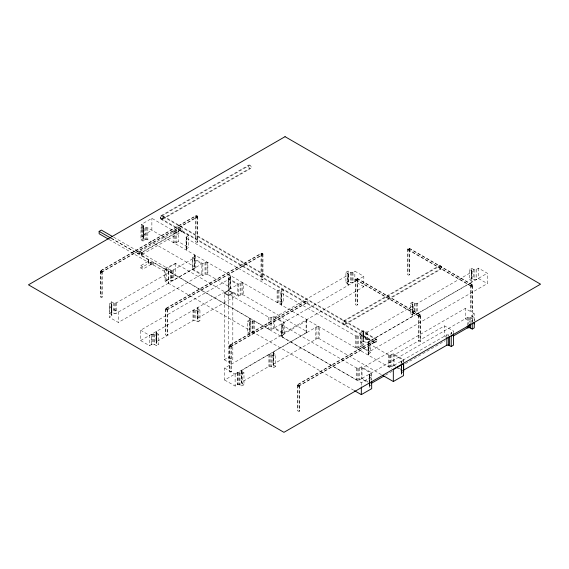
<?xml version="1.0" encoding="UTF-8"?>
<svg xmlns="http://www.w3.org/2000/svg" width="569" height="569" viewBox="0 0 569 569"><rect width="100%" height="100%" fill="white"/><g stroke="black" fill="none" stroke-linecap="round" stroke-linejoin="round"><path stroke-width="0.43" stroke-dasharray="2.85 2.13" d="M306.079 332.993L306.136 319.252L306.698 320.653L306.079 321.065L224.634 368.086L224.634 380.014L306.698 332.581L306.136 331.179L243.347 294.927L241.043 294.834L238.454 296.079L233.333 293.12M474.183 320.503L474.183 313.619L472.441 314.621L471.879 315.959L474.247 317.552L474.247 321.001M168.467 271.399L168.822 271.897L168.41 272.843L116.332 302.907L113.473 302.978L111.51 301.847L109.54 302.985L109.54 313.32L111.538 314.493L111.88 315.546L109.39 317.282L109.39 306.947L111.88 305.212L111.538 304.159L109.54 302.985M111.46 238.475L148.381 259.791L148.744 260.204L148.381 261.221L140.778 265.616L140.778 267.999L142.826 269.18L150.429 264.791L151.631 264.585L153.673 265.104L164.221 271.2L168.46 268.831L168.41 283.177L168.822 282.231L168.467 281.733L166.24 280.446L166.24 270.111M281.136 304.749L280.979 303.576L283.376 302.196L283.376 290.275L280.979 291.655L281.136 304.749L281.598 305.148L281.598 293.22L281.136 292.822M148.381 259.791L148.381 263.603L148.744 260.204M369.189 381.614L369.189 374.8L369.722 373.869L369.722 381.536M369.43 382.226L369.43 387.34L369.288 381.977M348.313 274.749L348.498 274.059L345.916 272.309L345.916 282.644L348.498 284.393L347.588 285.666L347.588 275.332L348.313 274.749L348.313 285.083M156.034 332.495L156.532 331.378L156.532 341.713L156.034 342.83L158.502 344.601L158.502 334.266L156.034 332.495L156.034 342.83M198.005 321.834L199.954 320.667L197.5 318.832L197.5 308.498L198.012 307.473L198.005 321.834L195.843 320.653L192.983 320.667L156.532 341.713M197.5 318.832L197.713 307.801M141.546 255.424L141.973 252.209L181.924 229.143L181.924 231.533L141.973 254.599L141.546 255.424L268.739 329.167L271.385 329.487L273.675 328.164L284.194 334.238L284.194 322.317L273.675 316.236L271.385 317.559L268.739 317.246L230.246 295.019M249.997 319.764L247.664 321.108L247.664 333.036L249.997 331.684L250.275 319.081L249.784 318.334L153.673 262.722L150.429 262.401L140.778 267.999M249.997 331.684L250.275 319.081M471.701 272.053L472.099 271.136L469.56 269.272L469.56 279.607L472.099 281.47L471.701 282.388L417.596 313.626L414.979 313.69L412.525 312.431L410.484 313.611L410.484 303.277L412.525 302.096L414.979 303.355L417.596 303.291L471.701 272.053L471.701 282.388M186.084 237.444L188.524 235.559L188.524 247.479L186.291 248.902L186.618 250.31L186.618 238.39L186.084 237.444L186.084 249.364M450.883 334.842L451.274 332.275L453.429 331.03L453.429 332.751M143.239 226.611L140.97 227.92L140.97 239.848L143.239 238.539L143.473 226.128L143.352 225.466L141.489 224.328L151.873 218.325L173.168 230.623L175.387 231.021L178.275 229.641L188.524 235.559M143.239 238.539L143.473 226.128M361.109 346.293L362.951 345.227L363.392 344.345L363.022 343.463L360.945 342.268L360.945 331.933L363.022 333.128L363.392 334.01L362.951 334.892L361.109 335.959L361.109 346.293L369.914 351.379L487.334 283.59L487.334 273.248L478.465 268.134C476.473 269.969 473.5 269.891 471.466 268.17L469.56 269.272M228.205 289.308L228.205 278.234L230.338 276.442L230.217 275.645L228.923 274.692L228.923 286.612L230.217 287.565L230.338 288.362L228.205 290.162M368.143 342.374L368.755 343.541L368.755 355.469L368.143 354.302L368.143 342.374L368.541 341.791L487.334 273.248M368.143 354.302L370.561 352.545L370.561 340.618L360.362 334.728L358.214 335.98L355.518 335.902L281.598 293.22M281.705 336.016L282.075 323.541L281.705 336.016L282.38 337.111L356.571 379.943L359.259 379.985L361.365 378.769L367.965 382.581M241.505 370.568L268.895 354.515L270.844 354.43L273.511 355.803L275.446 354.686L275.446 366.607L273.511 367.723L270.844 366.358L268.895 366.436L241.804 382.084L241.782 383.392L243.98 384.744L243.98 372.816L241.782 371.472L241.505 370.568L241.505 382.489M410.484 303.277L412.845 304.685L413.144 305.325L412.561 306.129L367.773 331.983L365.483 331.926L363.058 330.717L360.945 331.933M363.058 330.717L363.058 341.051L365.483 342.261L367.773 342.318L412.561 316.464L413.144 315.66L413.144 305.325M275.446 366.607L272.921 364.473L272.921 352.552L273.454 351.862L316.89 326.755L318.434 326.706L319.643 327.061L319.643 338.982L381.813 374.879M272.921 364.473L316.89 338.683L319.643 338.982M194.683 256.519L195.124 256L194.506 254.805L194.506 266.733L195.124 267.921L192.578 269.663L192.578 257.736L194.683 256.519L194.683 268.447M197.713 318.135L237.742 294.87L237.742 284.536L228.738 279.336L140.607 330.219L140.607 340.554L149.562 345.724C151.525 343.896 154.569 344.017 156.553 345.732L158.502 344.601M369.288 386.237L371.628 384.694M401.166 363.534L401.131 361.322L403.67 359.715L403.67 362.268M403.67 371.635L401.131 373.25L401.23 374.217L401.778 374.594L401.778 364.373M197.5 308.498L199.954 310.333L198.005 311.499L195.843 310.318L192.983 310.333L192.983 320.667M355.518 335.902L355.518 347.823L358.214 347.901L360.362 346.656L360.362 334.728M160.892 215.815L248.902 165.003M161.866 215.914L249.869 165.102M140.97 227.92L142.997 229.094L145.408 227.849L147.826 227.863L391.792 368.712M161.866 219.093L249.869 168.282M162.834 219.193L250.837 168.381M143.473 238.055L143.352 237.394L141.489 236.249L151.873 230.253L151.873 218.325M140.97 239.848L142.997 241.021L145.408 239.769L147.826 239.784L194.506 266.733M100.72 270.609L196.22 215.473M101.204 270.659L196.71 215.523M101.204 272.245L196.71 217.109M101.687 272.295L197.194 217.159M113.608 237.152L138.082 251.278L139.128 251.441L140.422 251.135L180.217 228.155L181.924 229.143M111.318 238.212L138.082 253.66L139.128 253.824L140.422 253.518L180.217 230.545L181.924 231.533M173.168 230.623L173.168 242.543L175.387 242.942L178.275 241.562L188.524 247.479M168.46 268.831L171.098 270.311L172.784 270.225L192.848 258.689L201.867 263.895L201.867 274.23L118.345 322.452L109.39 317.282M166.24 280.446L168.46 279.166L171.098 280.645L172.784 280.56L192.848 269.023L201.867 274.23M109.54 313.32L111.51 312.182L113.473 313.313L116.332 313.242L201.867 263.895M192.578 257.736L202.849 263.667L205.011 262.416L207.863 262.537L207.863 274.457L228.923 286.612M192.578 269.663L202.849 275.588L205.011 274.343L207.863 274.457M166.013 308.306L261.505 253.169M166.497 308.355L261.996 253.212M166.497 309.941L261.996 254.805M166.93 310.013A0.974 0.562 60 0 0 166.738 308.547A0.974 0.562 60 0 0 165.814 308.882A0.974 0.562 60 0 0 166.93 310.013L262.487 254.848A0.974 0.562 60 0 0 262.245 253.411A0.974 0.562 60 0 0 261.32 253.746A0.974 0.562 60 0 0 262.43 254.876M140.607 340.554L223.375 292.772M229.343 289.386L237.742 284.536M151.454 344.629L151.454 334.295L153.9 334.103L156.553 335.397L158.502 334.266M186.618 238.39L277.103 290.631L278.938 290.446L281.306 289.08L283.376 290.275M277.103 290.631L277.103 302.552L278.938 302.374L281.306 301.008L283.376 302.196M247.664 321.108L249.905 322.403L252.743 320.866L254.421 320.987L361.329 382.709L371.699 376.721L369.189 374.8M345.916 272.309L348.072 271.064L350.369 272.387L352.133 272.594L354.85 271.164L363.826 276.349L363.826 286.684L283.511 333.05L274.514 327.858L274.514 317.523L347.588 275.332M229.769 345.113L306.819 300.631M230.253 345.163L307.31 300.681M247.664 333.036L249.905 334.33L252.743 332.794L254.421 332.908L353.641 390.192M230.253 346.756L307.31 302.267M230.687 346.827A0.974 0.562 60 0 0 230.502 345.362A0.974 0.562 60 0 0 229.577 345.696A0.974 0.562 60 0 0 230.687 346.827L307.793 302.317M345.916 282.644L348.072 281.399L351.165 282.942L353.022 282.558L353.022 272.224M274.514 327.858L363.826 276.349M224.25 294.721L224.25 359.736L228.539 357.261L232.828 359.736L232.828 294.721M224.25 359.736L228.539 362.218L232.828 359.736M282.075 335.461L284.194 334.238M224.634 368.086L235.118 374.146L237.778 372.723L239.99 372.987L241.839 374.061L243.98 372.816M343.249 321.108L439.36 265.623M344.231 321.201L440.342 265.716M224.634 380.014L235.118 386.067L237.778 384.651L239.99 384.914L241.839 385.981L243.98 384.744M344.231 324.38L440.342 268.895M345.212 324.479L441.316 268.988M360.945 342.268L363.058 341.051M469.56 279.607L471.466 278.504C473.5 280.225 476.473 280.304 478.465 278.469L487.334 283.59M297.85 384.416L374.9 339.935M298.334 384.466L375.384 339.985M298.334 386.059L375.384 341.571M298.817 386.109L375.867 341.62M281.705 324.088L282.38 325.184L356.571 368.015L359.259 368.065L361.365 366.841L371.628 372.773L371.699 380.128M368.015 381.813L362.033 378.357L362.033 368.022L465.229 308.448L474.183 313.619M368.755 343.541L388.456 354.914L390.775 355.028L393.343 353.747L403.67 359.715M395.59 366.173L394.097 365.312L394.097 354.978L444.503 325.881L453.429 331.03M362.033 378.357L467.284 317.623L469.574 317.317L472.242 318.711L474.247 317.552M388.456 354.914L388.456 366.841L390.775 366.955L393.343 365.675L395.555 366.948M394.097 365.312L446.829 334.857L449.425 335.113M385.526 375.156L392.397 371.187M405.391 363.691L445.122 340.746M228.205 278.234L238.454 284.151L241.043 282.914L243.347 282.999L243.347 294.927M409.168 248.184A0.974 0.562 -60 0 1 408.855 249.691A0.974 0.562 -60 0 1 408.016 249.201A0.974 0.562 -60 0 1 409.168 248.184L472.242 284.6A0.974 0.562 -60 0 1 471.936 286.107A0.974 0.562 -60 0 1 471.089 285.617A0.974 0.562 -60 0 1 472.242 284.6M409.367 248.625L472.441 285.041M407.987 249.421L471.068 285.837M408.193 249.869L471.267 286.285M471.196 322.232L465.229 318.782L465.229 308.448M357.083 278.248A0.974 0.562 -60 0 1 356.777 279.756A0.974 0.562 -60 0 1 355.931 279.272A0.974 0.562 -60 0 1 357.083 278.248L420.164 314.664A0.974 0.562 -60 0 1 419.851 316.172A0.974 0.562 -60 0 1 419.012 315.688A0.974 0.562 -60 0 1 420.164 314.664M357.289 278.696L420.363 315.112M355.909 279.493L418.983 315.909M356.116 279.934L419.182 316.35M410.484 313.611L413.144 315.66M363.826 286.684L354.85 281.506L354.85 271.164M445.989 337.076L444.503 336.215L444.503 325.881M162.862 215.829L376.642 339.259A1.949 1.124 -60 0 1 376.002 342.261A1.949 1.124 -60 0 1 374.317 341.286A1.949 1.124 -60 0 1 376.621 339.245M163.239 216.711L377.019 340.134M160.486 218.297L374.267 341.727M160.863 219.172L374.651 342.602M361.109 335.959L369.914 341.044L369.914 351.379M394.097 354.978L403.037 360.141L403.037 361.863M398.57 367.894L403.037 370.476M360.362 346.656L370.561 352.545M396.294 367.375L402.937 371.208M233.24 292.274L237.742 294.87M274.514 317.523L283.511 322.715L283.511 333.05M362.033 368.022L371.002 373.207L371.002 380.092M224.086 291.463L175.586 263.468L164.221 268.817L165.166 281.406L249.784 330.262L250.275 331.002M141.546 253.034L166.34 267.594L166.34 269.976M109.148 239.528L148.744 262.586M140.778 265.616L142.826 266.797L142.826 269.18M272.921 352.552L275.446 354.686M109.39 306.947L118.345 312.118L118.345 322.452M140.607 330.219L149.562 335.39L149.562 345.724M401.778 362.673L401.131 361.322M450.883 333.121L451.594 333.839M478.465 268.134L478.465 278.469M476.331 269.365L476.331 279.699M474.88 269.55L474.88 279.884M473.28 269.222L473.28 279.557M472.725 285.496A0.974 0.562 0 0 1 471.182 285.894A0.974 0.562 0 0 1 471.36 284.927A0.974 0.562 0 0 1 472.725 285.496L472.732 310.944A0.974 0.562 0 0 1 471.267 311.435A0.974 0.562 0 0 1 471.267 310.461A0.974 0.562 0 0 1 472.732 310.944M472.441 285.837L472.441 311.343M472.441 314.621L472.441 322.538M472.242 318.711L472.242 322.154M472.099 271.136L472.099 281.47M471.879 315.247L471.879 322.132M471.466 268.17L471.466 278.504M471.26 270.254L471.26 280.588M471.068 285.041L471.068 310.546M470.783 285.446L470.783 310.951M470.399 317.651L470.399 322.815M469.574 317.317L469.574 322.481M468.337 317.289L468.337 324.174M467.284 317.623L467.284 325.368M451.274 332.275L451.274 333.996M448.379 334.764L448.379 336.492M446.829 334.857L446.829 336.578M420.64 315.567A0.974 0.562 0 0 1 419.104 315.966A0.974 0.562 0 0 1 419.275 314.998A0.974 0.562 0 0 1 420.64 315.567L420.647 341.009A0.974 0.562 0 0 1 419.104 341.471A0.974 0.562 0 0 1 419.275 340.504A0.974 0.562 0 0 1 420.64 341.073M420.363 315.909L420.363 341.414M418.983 315.112L418.983 340.618M418.699 315.511L418.699 341.016M417.596 303.291L417.596 313.626M416.224 303.519L416.224 313.853M414.979 303.355L414.979 313.69M414.204 303.064L414.204 313.398M412.845 304.685L412.845 315.02M412.525 302.096L412.561 316.464M412.219 304.28L412.219 314.614M409.652 249.023L409.652 274.528A0.974 0.562 0 0 1 408.108 274.983A0.974 0.562 0 0 1 408.279 274.016A0.974 0.562 0 0 1 409.644 274.585M409.367 249.421L409.367 274.927M407.987 248.625L407.987 274.13M407.703 249.023L407.703 274.528M401.629 360.895L401.629 363.449M401.629 364.302L401.629 372.816M401.23 366.55L401.23 374.217M401.166 364.38L401.166 373.755M393.343 353.747L393.343 365.675M391.87 354.601L391.87 366.528M390.775 355.028L390.775 366.955M390.028 355.191L390.028 367.112M389.125 355.156L389.125 367.083M369.722 382.389L369.722 385.796M369.43 375.412L369.43 381.372M369.288 374.31L369.288 381.123M369.189 382.468L369.189 386.728M368.541 341.791L368.541 353.712M368.299 342.979L368.299 354.907M367.773 331.983L367.773 342.318M366.785 332.132L366.785 342.467M365.483 331.926L365.483 342.261M363.726 331.165L363.726 341.5M363.392 334.01L363.392 344.345M363.022 333.128L362.951 345.227M361.365 366.841L361.365 378.769M361.329 382.709L361.329 385.263M359.259 368.065L359.259 379.985M358.214 335.98L358.214 347.901M358.193 368.264L358.193 380.192M357.574 279.087L357.574 304.593A0.974 0.562 0 0 1 356.109 305.084A0.974 0.562 0 0 1 356.109 304.109A0.974 0.562 0 0 1 357.574 304.6M357.289 279.493L357.289 304.991M357.261 336.151L357.261 348.079M357.133 368.214L357.133 380.135M356.571 368.015L356.571 379.943M356.173 336.151L356.173 348.072M355.909 278.696L355.909 304.202M355.625 279.094L355.625 304.6M352.133 272.594L352.133 282.928M351.165 272.608L351.165 282.942M350.369 272.387L350.369 282.722M348.498 274.059L348.498 284.393M348.072 271.064L348.072 281.399M347.815 273.404L347.815 283.739M318.434 326.706L318.434 338.633M316.89 326.755L316.89 338.683M315.496 327.588L315.496 339.515M306.698 319.878L306.698 332.581M299.564 385.412L299.564 410.918M299.28 385.81L299.28 411.316M297.907 385.014L297.907 410.519M297.623 385.419L297.623 410.925M282.38 325.184L282.38 337.111M281.868 324.693L281.868 336.62M281.306 289.08L281.306 301.008M280.979 291.655L280.958 303.995M278.938 290.446L278.938 302.374M277.964 290.61L277.964 302.53M273.675 316.236L273.675 328.164M273.76 353.705L273.76 365.632M273.454 351.862L273.511 367.723M273.148 353.157L273.148 365.085M271.719 354.764L271.719 366.692M271.385 317.559L271.385 329.487M270.844 354.43L270.844 366.358M270.104 317.744L270.104 329.664M269.628 354.423L269.628 366.344M268.895 354.515L268.895 366.436M268.739 317.246L268.739 329.167M262.97 254.009L262.97 279.514A0.974 0.562 0 0 1 261.512 279.998A0.974 0.562 0 0 1 261.512 279.03A0.974 0.562 0 0 1 262.97 279.514M262.686 254.407L262.686 279.912M261.306 253.61L261.306 279.116M261.022 254.016L261.022 279.514M254.421 320.987L254.421 332.908M253.596 320.767L253.596 332.694M252.743 320.866L252.743 332.794M252.103 321.136L252.103 333.064M249.905 322.403L249.905 334.33M249.784 318.334L249.784 330.262M242.636 372.041L242.636 383.968M242.238 282.736L242.238 294.657M241.804 370.156L241.839 385.981M241.555 371.102L241.555 383.022M241.043 282.914L241.043 294.834M240.139 283.22L240.139 295.147M239.99 372.987L239.99 384.914M239.478 372.851L239.478 384.779M238.596 372.709L238.596 384.637M238.454 284.151L238.454 296.079M237.778 372.723L237.778 384.651M237.252 372.908L237.252 384.836M235.118 374.146L235.118 386.067M231.227 345.959L231.227 371.465A0.974 0.562 0 0 1 229.769 371.948A0.974 0.562 0 0 1 229.769 370.981A0.974 0.562 0 0 1 231.227 371.465M230.943 346.357L230.943 371.863M230.338 276.442L230.338 288.362M230.217 275.645L230.217 287.565M229.94 277.146L229.94 289.066M229.57 345.561L229.57 371.066M229.279 345.959L229.279 371.465M228.738 279.336L228.738 289.671M228.539 292.238L228.539 295.752M228.539 296.314L228.539 362.218M207.116 262.252L207.116 274.173M205.914 262.224L205.914 274.144M205.011 262.416L205.011 274.343M202.849 263.667L202.849 275.588M199.954 310.333L199.954 320.667M197.898 309.131L197.898 319.465M197.678 216.312L197.678 241.818A0.974 0.562 0 0 1 196.22 242.309A0.974 0.562 0 0 1 196.22 241.334A0.974 0.562 0 0 1 197.678 241.818M197.393 216.711L197.393 242.216M196.021 215.921L196.021 241.42M195.843 310.318L195.843 320.653M195.736 216.32L195.736 241.825M195.124 256L195.124 267.921M194.932 255.381L194.932 267.302M194.541 310.041L194.541 320.375M193.766 310.02L193.766 320.354M192.848 258.689L192.848 269.023M186.532 236.711L186.532 248.632M186.291 236.974L186.248 249.862M180.217 228.155L180.217 230.545M178.275 229.641L178.275 241.562M176.283 230.794L176.283 242.714M175.387 231.021L175.387 242.942M174.164 230.971L174.164 242.899M173.31 269.969L173.31 280.304M172.784 270.225L172.784 280.56M171.781 270.353L171.781 280.688M171.098 270.311L171.098 280.645M170.714 270.133L170.714 280.467M168.822 271.897L168.787 282.765M167.471 309.145L167.471 334.65A0.974 0.562 0 0 1 166.006 335.141A0.974 0.562 0 0 1 166.006 334.167A0.974 0.562 0 0 1 167.471 334.65M167.179 309.543L167.179 335.049M165.807 308.747L165.807 334.252M165.522 309.152L165.522 334.657M156.681 333.214L156.681 343.548M156.553 335.397L156.553 345.732M156.205 332.858L156.205 343.192M156.183 331.962L156.183 342.296M154.754 334.352L154.754 344.686M153.9 334.103L153.9 344.437M153.673 262.722L153.673 265.104M152.89 334.067L152.89 344.401M152.542 262.33L152.542 264.713M151.873 334.124L151.873 344.458M151.631 262.202L151.631 264.585M150.991 262.259L150.991 264.642M150.429 262.401L150.429 264.791M148.651 260.815L148.651 263.198M147.826 227.863L147.826 239.784M146.567 227.614L146.567 239.535M145.408 227.849L145.408 239.769M144.113 228.454L144.113 240.381M143.352 225.466L143.352 237.394M142.997 229.094L142.997 241.021M142.52 224.947L142.52 236.868M141.994 253.539L141.994 255.922M141.973 252.209L141.973 254.599M141.745 252.465L141.745 254.855M141.489 224.328L141.489 236.249M140.422 251.135L140.422 253.518M139.903 251.327L139.903 253.71M139.128 251.441L139.128 253.824M138.082 251.278L138.082 253.66M116.332 302.907L116.332 313.242M115.351 303.206L115.351 313.54M114.533 303.206L114.533 313.54M113.473 302.978L113.473 313.313M111.873 304.579L111.88 315.546M111.773 305.567L111.773 315.902M111.51 301.847L111.538 314.493M111.368 304.038L111.368 314.373M102.178 271.449L102.178 296.954M101.894 271.854L101.894 297.352M100.514 271.057L100.514 296.563M100.229 271.456L100.229 296.961M175.586 263.468L165.166 269.486L165.166 281.406L175.586 275.389L175.586 263.468M261.427 254.464A0.974 0.562 0 0 0 262.963 254.066A0.974 0.562 0 0 0 261.598 253.497A0.974 0.562 0 0 0 261.427 254.464M165.92 309.6A0.974 0.562 0 0 0 167.464 309.209A0.974 0.562 0 0 0 166.098 308.633A0.974 0.562 0 0 0 165.92 309.6M100.635 271.911A0.974 0.562 0 0 0 102.171 271.513A0.974 0.562 0 0 0 100.805 270.936A0.974 0.562 0 0 0 100.635 271.911M100.528 271.185A0.974 0.562 60 0 0 101.638 272.323A0.974 0.562 60 0 0 101.453 270.851A0.974 0.562 60 0 0 100.528 271.185M100.635 297.416A0.974 0.562 0 0 0 102.171 297.018A0.974 0.562 0 0 0 100.805 296.442A0.974 0.562 0 0 0 100.635 297.416M242.863 264.393A0.974 0.562 60 0 0 243.98 265.531A0.974 0.562 60 0 0 243.788 264.059A0.974 0.562 60 0 0 242.863 264.393M177.578 226.704A0.974 0.562 60 0 0 178.687 227.835A0.974 0.562 60 0 0 178.502 226.37A0.974 0.562 60 0 0 177.578 226.704M342.872 322.26A1.949 1.124 60 0 0 345.099 324.529A1.949 1.124 60 0 0 344.722 321.592A1.949 1.124 60 0 0 342.872 322.26M438.984 266.769A1.949 1.124 60 0 0 441.21 269.037A1.949 1.124 60 0 0 440.833 266.1A1.949 1.124 60 0 0 438.984 266.769M440.52 267.971A0.974 0.562 -60 0 0 440.826 266.463A0.974 0.562 -60 0 0 439.673 267.48A0.974 0.562 -60 0 0 440.52 267.971M408.108 249.478A0.974 0.562 0 0 0 409.644 249.08A0.974 0.562 0 0 0 408.279 248.511A0.974 0.562 0 0 0 408.108 249.478M388.435 298.035A0.974 0.562 -60 0 0 388.748 296.527A0.974 0.562 -60 0 0 387.596 297.551A0.974 0.562 -60 0 0 388.435 298.035M356.023 279.55A0.974 0.562 0 0 0 357.567 279.151A0.974 0.562 0 0 0 356.201 278.575A0.974 0.562 0 0 0 356.023 279.55M298.021 385.867A0.974 0.562 0 0 0 299.564 385.469A0.974 0.562 0 0 0 298.199 384.9A0.974 0.562 0 0 0 298.021 385.867M298.021 411.373A0.974 0.562 0 0 0 299.564 410.974A0.974 0.562 0 0 0 298.199 410.405A0.974 0.562 0 0 0 298.021 411.373M229.684 346.414A0.974 0.562 0 0 0 231.227 346.016A0.974 0.562 0 0 0 229.862 345.447A0.974 0.562 0 0 0 229.684 346.414M306.627 301.207A0.974 0.562 60 0 0 307.744 302.345A0.974 0.562 60 0 0 307.552 300.873A0.974 0.562 60 0 0 306.627 301.207M374.708 340.511A0.974 0.562 60 0 0 375.817 341.649A0.974 0.562 60 0 0 375.632 340.177A0.974 0.562 60 0 0 374.708 340.511M297.651 385A0.974 0.562 60 0 0 298.768 386.131A0.974 0.562 60 0 0 298.576 384.665A0.974 0.562 60 0 0 297.651 385M248.511 166.162A1.949 1.124 60 0 0 250.737 168.431A1.949 1.124 60 0 0 250.36 165.494A1.949 1.124 60 0 0 248.511 166.162M160.501 216.967A1.949 1.124 60 0 0 162.734 219.236A1.949 1.124 60 0 0 162.357 216.305A1.949 1.124 60 0 0 160.501 216.967M162.222 218.83A1.949 1.124 -60 0 0 162.841 215.815A1.949 1.124 -60 0 0 160.536 217.863A1.949 1.124 -60 0 0 162.222 218.83M196.134 216.768A0.974 0.562 0 0 0 197.678 216.376A0.974 0.562 0 0 0 196.312 215.8A0.974 0.562 0 0 0 196.134 216.768M196.028 216.049A0.974 0.562 60 0 0 197.144 217.18A0.974 0.562 60 0 0 196.952 215.715A0.974 0.562 60 0 0 196.028 216.049"/><path stroke-width="0.85" d="M108.38 239.087L99.148 233.752L99.148 231.37L101.374 230.089L112.079 236.27M453.429 334.892L451.238 336.158L451.238 346.493L448.379 345.099L446.829 345.191L403.037 370.476M371.002 383.542L383.997 376.038M453.529 335.895L467.284 327.957L469.574 327.652L472.242 329.046L474.247 327.886L474.247 322.723M354.409 390.633L361.329 394.63L371.699 388.648L371.628 381.287M451.238 346.493L453.429 345.227L453.429 333.619M393.328 381.529L403.556 375.625L403.556 363.698L393.328 369.601L393.328 381.529L382.581 375.32M99.148 231.37L110.692 238.034M474.183 322.232L474.183 323.953M472.242 323.021L472.242 329.046M470.399 323.676L470.399 327.986M469.574 324.209L469.574 327.652M468.337 325.034L468.337 327.623M467.284 326.229L467.284 327.957M449.425 336.841L449.425 345.447M448.379 337.353L448.379 345.099M446.829 337.438L446.829 345.191M403.67 363.122L403.67 371.635M361.329 386.963L361.329 394.63M285.048 136.674L28.45 284.82L283.952 432.326L540.55 284.18L285.048 136.674M228.539 290.482L224.25 292.957L228.539 295.439L232.828 292.957L228.539 290.482"/></g></svg>
